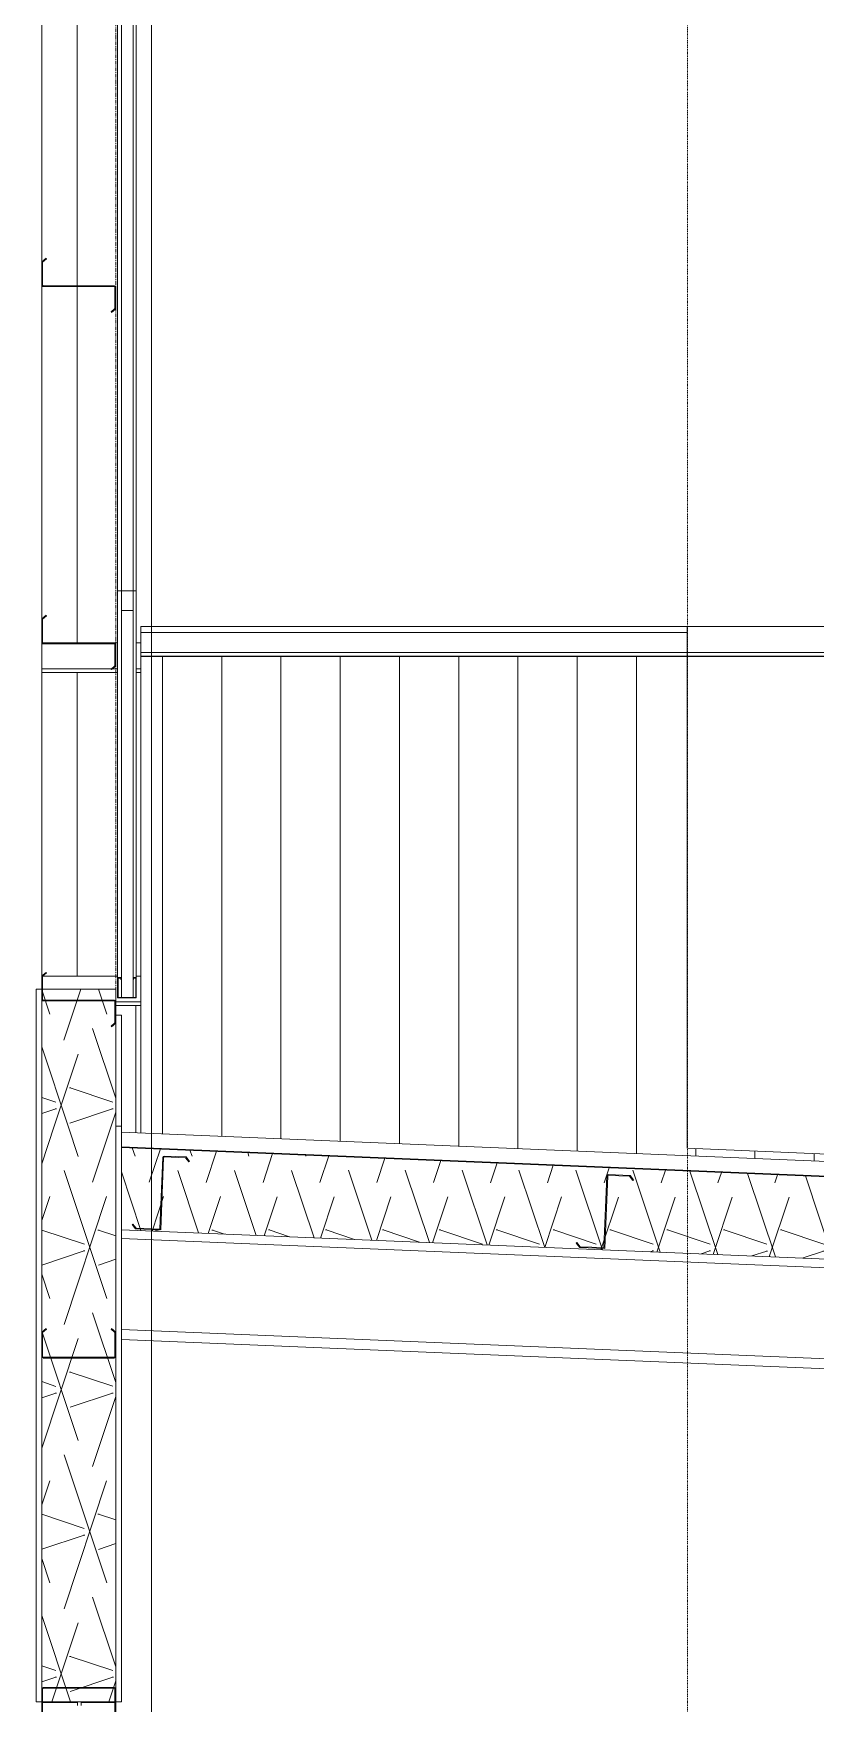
# Model space of a CAD drawing. Header units: inches. Extents: x 21386 to 98862, y -290 to 853.
# Drawn here: x 33074.2 to 33179.8, y 98 to 323.6 of the extents above; entities that cross this region are included whole.
import ezdxf

# ---------------------------------------------------------------- set-up
doc = ezdxf.new("R2010")
doc.units = ezdxf.units.IN
doc.header["$MEASUREMENT"] = 0
doc.linetypes.add('Dash Dot 3_16_', pattern=[0.3125, 0.1875, -0.0625, 0, -0.0625])
doc.linetypes.add('Grid Line 1_2_', pattern=[0.875, 0.5, -0.125, 0.125, -0.125])
for name, color, linetype, lineweight in [('A-ANNO-SYMB', 150, 'Continuous', 9), ('A-CLNG', 13, 'Continuous', 13), ('A-CLNG-PATT', 13, 'Continuous', 25), ('A-GLAZ-CWMG', 51, 'Continuous', 13), ('A-ROOF', 132, 'Continuous', 13), ('A-WALL', 113, 'Continuous', 13), ('A-WALL-PATT', 111, 'Continuous', 25), ('G-ANNO-SYMB', 111, 'Continuous', 9), ('I-WALL', 2, 'Continuous', 13), ('S-BEAM', 12, 'Continuous', 13), ('S-GRID', 1, 'Continuous', 9)]:
    doc.layers.add(name, color=color, linetype=linetype, lineweight=lineweight)
pattern_1 = [(161.57, (22011.972, 102.96), (-7.6802237, -0.0009796), [0, -54.643, 6.067, 0]), (18.43, (22010.052, 102.96), (-7.6802237, 0.0009796), [0, -54.643, 6.067, 0]), (108.43, (22011.972, 102.96), (3.8382953, -19.2013653), [18.211, -42.499]), (71.57, (22010.052, 102.96), (3.8382953, 19.2013653), [18.211, -42.499])]
pattern_2 = [(45, (22011.012, 102), (-19.007, 19.007), []), (45, (22011.012, 130.8), (-19.007, 19.007), [])]

# ---------------------------------------------------------------- blocks, each defined once
blk = doc.blocks.new('W-Wide Flange - 1_-3_ deep-1401279-Building Section - North_South looking East _ Fitness Center')
at = {"layer": 'S-BEAM', "color": 8, "lineweight": 9}
for p, q in [((22778.5, 143.84), (22370.3, 160.85)), ((22370.3, 148.55), (22777.99, 131.57)), ((22777.93, 130.21), (22370.3, 147.19))]:
    blk.add_line(p, q, dxfattribs=at)
blk = doc.blocks.new('Rectangular Mullion - Profile_Polycarbonate_Lower-1767983-Building Section - North_South looking East _ Fitness Center')
at = {"layer": 'A-GLAZ-CWMG', "color": 7}
for p, q in [((22369.8, 196.09), (22369.8, 193.34)), ((22370.3, 196.09), (22369.8, 196.09)), ((22369.87, 193.4), (22369.87, 196.03)), ((22369.87, 196.03), (22370.24, 196.03)), ((22370.24, 196.03), (22370.24, 195.84)), ((22370.24, 195.84), (22370.3, 195.84)), ((22370.3, 195.84), (22370.3, 196.09)), ((22372.3, 196.09), (22371.88, 196.09)), ((22371.88, 196.09), (22371.88, 195.84)), ((22371.88, 195.84), (22371.94, 195.84)), ((22371.94, 195.84), (22371.94, 196.03)), ((22371.94, 196.03), (22372.24, 196.03)), ((22372.24, 196.03), (22372.24, 193.4)), ((22372.3, 193.34), (22372.3, 196.09)), ((22369.8, 193.34), (22372.3, 193.34)), ((22372.24, 193.4), (22369.87, 193.4))]:
    blk.add_line(p, q, dxfattribs=at)
blk = doc.blocks.new('Rectangular Mullion - Profile_Polycarbonate_right-1872005-Building Section - North_South looking East _ Fitness Center')
at = {"layer": 'A-GLAZ-CWMG', "color": 10, "lineweight": 9}
for p, q in [((22371.88, 248.36), (22371.88, 336.78)), ((22370.3, 248.36), (22370.3, 335.23))]:
    blk.add_line(p, q, dxfattribs=at)
at = {"layer": 'A-GLAZ-CWMG', "color": 8, "lineweight": 9}
for p, q in [((22369.8, 248.36), (22369.8, 334.09)), ((22372.3, 248.36), (22372.3, 334.09))]:
    blk.add_line(p, q, dxfattribs=at)
blk = doc.blocks.new('Girt_C - 10_D-1260059-Building Section - North_South looking East _ Fitness Center')
at = {"layer": 'S-BEAM', "lineweight": 9}
h = blk.add_hatch(dxfattribs=at)
h.set_pattern_fill('FP_39', color=8, style=0, pattern_type=2)
h.set_pattern_definition(pattern_2)
h.paths.add_polyline_path([(22360.13, 96.2), (22360.2, 96.28), (22359.66, 96.73), (22359.66, 100), (22359.55, 99.99), (22359.55, 96.68)], flags=0)
h.paths.add_polyline_path([(22368.98, 96.2), (22369.55, 96.68), (22369.55, 99.99), (22369.44, 100), (22369.44, 96.73), (22368.91, 96.28)], flags=0)
h.paths.add_polyline_path([(22369.37, 100.07), (22369.37, 100.18), (22359.74, 100.18), (22359.74, 100.07)], flags=0)
at = {"layer": 'S-BEAM', "color": 7}
for p, q in [((22359.55, 99.99), (22359.55, 96.68)), ((22359.66, 96.73), (22359.66, 100)), ((22369.37, 100.18), (22359.74, 100.18)), ((22359.74, 100.07), (22369.37, 100.07)), ((22369.44, 100), (22369.44, 96.73)), ((22369.55, 96.68), (22369.55, 99.99)), ((22359.55, 96.68), (22360.13, 96.2)), ((22360.2, 96.28), (22359.66, 96.73)), ((22360.13, 96.2), (22360.2, 96.28)), ((22369.44, 96.73), (22368.91, 96.28)), ((22368.91, 96.28), (22368.98, 96.2)), ((22368.98, 96.2), (22369.55, 96.68))]:
    blk.add_line(p, q, dxfattribs=at)
for centre, radius, start, end in [((22359.74, 99.99), 0.188, 90, 180), ((22359.74, 99.99), 0.0782, 90, 176.9576), ((22369.37, 99.99), 0.188, 0, 90), ((22369.37, 99.99), 0.0782, 2.1227, 90)]:
    blk.add_arc(centre, radius, start, end, dxfattribs=at)
blk = doc.blocks.new('columns and girder2 - one-1334686-Building Section - North_South looking East _ Fitness Center')
at = {"layer": 'S-BEAM', "color": 8, "lineweight": 9}
for p, q in [((22359.55, 292.81), (22359.55, 335.68)), ((22359.55, 244.56), (22359.55, 289.44)), ((22359.55, 196.31), (22359.55, 241.19))]:
    blk.add_line(p, q, dxfattribs=at)
blk = doc.blocks.new('Girt_C - 8_D-1757324-Building Section - North_South looking East _ Fitness Center')
at = {"layer": 'S-BEAM', "color": 8, "lineweight": 9}
for p, q in [((22359.74, 241.3), (22359.62, 241.3)), ((22369.8, 241.3), (22369.37, 241.3)), ((22372.93, 241.3), (22372.3, 241.3)), ((22359.55, 237.8), (22368.94, 237.8)), ((22359.55, 237.31), (22369.8, 237.31)), ((22369.11, 237.8), (22369.8, 237.8)), ((22372.3, 237.8), (22372.93, 237.8)), ((22372.3, 237.31), (22372.93, 237.31))]:
    blk.add_line(p, q, dxfattribs=at)
blk = doc.blocks.new('Girt_C - 8_D-1757323-Building Section - North_South looking East _ Fitness Center')
at = {"layer": 'S-BEAM', "color": 8, "lineweight": 9}
for p, q in [((22369.8, 196.3), (22359.69, 196.3)), ((22372.93, 196.3), (22372.3, 196.3)), ((22369.55, 192.8), (22372.93, 192.8)), ((22369.55, 192.31), (22372.93, 192.31))]:
    blk.add_line(p, q, dxfattribs=at)
blk = doc.blocks.new('Girt_Z - 10_D-1732176-Building Section - North_South looking East _ Fitness Center')
at = {"layer": 'S-BEAM', "lineweight": 9}
h = blk.add_hatch(dxfattribs=at)
h.set_pattern_fill('FP_39', color=8, style=0, pattern_type=2)
h.set_pattern_definition(pattern_2)
h.paths.add_polyline_path([(22368.98, 189.44), (22369.55, 189.92), (22369.55, 192.86), (22369.44, 192.86), (22369.44, 189.97), (22368.91, 189.52)], flags=0)
h.paths.add_polyline_path([(22359.55, 192.94), (22359.66, 193.12), (22359.66, 196.26), (22360.2, 196.71), (22360.13, 196.79), (22359.55, 196.31), (22359.55, 193.67)], flags=0)
h.paths.add_polyline_path([(22369.37, 192.94), (22369.37, 193.05), (22359.74, 193.05), (22359.55, 192.94)], flags=0)
at = {"layer": 'S-BEAM', "color": 7}
for p, q in [((22360.13, 196.79), (22359.55, 196.31)), ((22359.66, 196.26), (22360.2, 196.71)), ((22360.2, 196.71), (22360.13, 196.79)), ((22359.55, 196.31), (22359.55, 192.94)), ((22359.66, 193.12), (22359.66, 196.26)), ((22359.55, 192.94), (22369.37, 192.94)), ((22369.37, 193.05), (22359.74, 193.05)), ((22369.44, 192.86), (22369.44, 189.97)), ((22369.55, 189.92), (22369.55, 192.86)), ((22369.44, 189.97), (22368.91, 189.52)), ((22368.98, 189.44), (22369.55, 189.92)), ((22368.91, 189.52), (22368.98, 189.44))]:
    blk.add_line(p, q, dxfattribs=at)
for centre, radius, start, end in [((22359.74, 193.13), 0.0782, 183.0424, 270), ((22369.37, 192.86), 0.187, 360, 90), ((22369.37, 192.86), 0.0782, 2.1227, 90)]:
    blk.add_arc(centre, radius, start, end, dxfattribs=at)
blk = doc.blocks.new('Girt_Z - 10_D-V154-Building Section - North_South looking East _ Fitness Center')
at = {"layer": 'S-BEAM', "color": 7}
for p, q in [((22360.13, 245.04), (22359.55, 244.56)), ((22359.55, 244.56), (22359.55, 241.19)), ((22359.66, 244.51), (22360.2, 244.96)), ((22359.66, 241.37), (22359.66, 244.51)), ((22360.2, 244.96), (22360.13, 245.04)), ((22359.55, 241.19), (22369.37, 241.19)), ((22369.37, 241.3), (22359.74, 241.3)), ((22369.44, 241.11), (22369.44, 238.22)), ((22369.55, 238.17), (22369.55, 241.11)), ((22369.44, 238.22), (22368.91, 237.77)), ((22368.91, 237.77), (22368.98, 237.69)), ((22368.98, 237.69), (22369.55, 238.17))]:
    blk.add_line(p, q, dxfattribs=at)
for centre, radius, start, end in [((22359.74, 241.38), 0.0782, 183.0424, 270), ((22369.37, 241.11), 0.187, 360, 90), ((22369.37, 241.11), 0.0782, 2.1227, 90)]:
    blk.add_arc(centre, radius, start, end, dxfattribs=at)
blk = doc.blocks.new('Girt_Z - 10_D-1241717-Building Section - North_South looking East _ Fitness Center')
at = {"layer": 'S-BEAM', "lineweight": 9}
h = blk.add_hatch(dxfattribs=at)
h.set_pattern_fill('FP_39', color=8, style=0, pattern_type=2)
h.set_pattern_definition(pattern_2)
h.paths.add_polyline_path([(22368.98, 285.94), (22369.55, 286.42), (22369.55, 289.36), (22369.44, 289.36), (22369.44, 286.47), (22368.91, 286.02)], flags=0)
h.paths.add_polyline_path([(22359.55, 289.44), (22369.37, 289.44), (22369.37, 289.55), (22359.74, 289.55)], flags=0)
h.paths.add_polyline_path([(22359.55, 289.44), (22359.66, 289.62), (22359.66, 292.76), (22360.2, 293.21), (22360.13, 293.29), (22359.55, 292.81)], flags=0)
at = {"layer": 'S-BEAM', "color": 7}
for p, q in [((22360.13, 293.29), (22359.55, 292.81)), ((22359.55, 292.81), (22359.55, 289.44)), ((22359.66, 292.76), (22360.2, 293.21)), ((22359.66, 289.62), (22359.66, 292.76)), ((22360.2, 293.21), (22360.13, 293.29)), ((22359.55, 289.44), (22369.37, 289.44)), ((22369.37, 289.55), (22359.74, 289.55)), ((22369.44, 289.36), (22369.44, 286.47)), ((22369.55, 286.42), (22369.55, 289.36)), ((22369.44, 286.47), (22368.91, 286.02)), ((22368.91, 286.02), (22368.98, 285.94)), ((22368.98, 285.94), (22369.55, 286.42))]:
    blk.add_line(p, q, dxfattribs=at)
for centre, radius, start, end in [((22359.74, 289.63), 0.0782, 183.0424, 270), ((22369.37, 289.36), 0.187, 360, 90), ((22369.37, 289.36), 0.0782, 2.1227, 90)]:
    blk.add_arc(centre, radius, start, end, dxfattribs=at)
blk = doc.blocks.new('Girt_C - 10_D-1401468-Building Section - North_South looking East _ Fitness Center')
at = {"layer": 'S-BEAM', "lineweight": 9}
h = blk.add_hatch(dxfattribs=at)
h.set_pattern_fill('FP_39', color=8, style=0, pattern_type=2)
h.set_pattern_definition(pattern_2)
h.paths.add_polyline_path([(22359.74, 144.69), (22369.37, 144.69), (22369.37, 144.8), (22359.74, 144.8)], flags=0)
h.paths.add_polyline_path([(22369.44, 144.87), (22369.55, 144.88), (22369.55, 148.19), (22368.98, 148.67), (22368.91, 148.59), (22369.44, 148.14)], flags=0)
h.paths.add_polyline_path([(22359.66, 144.87), (22359.66, 148.14), (22360.2, 148.59), (22360.13, 148.67), (22359.55, 148.19), (22359.55, 144.88)], flags=0)
at = {"layer": 'S-BEAM', "color": 7}
for p, q in [((22360.13, 148.67), (22359.55, 148.19)), ((22359.55, 148.19), (22359.55, 144.88)), ((22359.66, 148.14), (22360.2, 148.59)), ((22359.66, 144.87), (22359.66, 148.14)), ((22360.2, 148.59), (22360.13, 148.67)), ((22368.98, 148.67), (22368.91, 148.59)), ((22368.91, 148.59), (22369.44, 148.14)), ((22369.55, 148.19), (22368.98, 148.67)), ((22369.44, 148.14), (22369.44, 144.87)), ((22369.55, 144.88), (22369.55, 148.19)), ((22369.37, 144.8), (22359.74, 144.8)), ((22359.74, 144.69), (22369.37, 144.69))]:
    blk.add_line(p, q, dxfattribs=at)
for centre, radius, start, end in [((22359.74, 144.88), 0.188, 180, 270), ((22359.74, 144.88), 0.0782, 182.1227, 270), ((22369.37, 144.88), 0.188, 270, 0), ((22369.37, 144.88), 0.0782, 270, 356.9576)]:
    blk.add_arc(centre, radius, start, end, dxfattribs=at)
blk = doc.blocks.new('Rectangular Mullion - Profile_Polycarbonate_right-1766041-Building Section - North_South looking East _ Fitness Center')
at = {"layer": 'A-GLAZ-CWMG', "color": 8, "lineweight": 9}
for p, q in [((22369.8, 248.36), (22370.3, 248.36)), ((22369.8, 196.09), (22369.8, 248.36)), ((22371.88, 248.36), (22372.3, 248.36)), ((22372.3, 196.09), (22372.3, 248.36))]:
    blk.add_line(p, q, dxfattribs=at)
at = {"layer": 'A-GLAZ-CWMG', "color": 10, "lineweight": 9}
for p, q in [((22370.3, 248.36), (22371.88, 248.36)), ((22370.3, 193.4), (22370.3, 248.36)), ((22371.88, 193.4), (22371.88, 248.36))]:
    blk.add_line(p, q, dxfattribs=at)
blk = doc.blocks.new('Girt_Z - 10_D-1732032-Building Section - North_South looking East _ Fitness Center')
at = {"layer": 'S-BEAM', "color": 7}
for p, q in [((22615.7, 161.8), (22615.3, 152.19)), ((22615.4, 151.99), (22615.81, 161.8)), ((22618.83, 161.86), (22615.89, 161.98)), ((22615.89, 161.87), (22618.77, 161.75)), ((22618.77, 161.75), (22619.2, 161.2)), ((22619.29, 161.27), (22618.83, 161.86)), ((22619.2, 161.2), (22619.29, 161.27)), ((22611.65, 152.8), (22611.57, 152.73)), ((22611.57, 152.73), (22612.03, 152.13)), ((22612.08, 152.24), (22611.65, 152.8)), ((22612.03, 152.13), (22615.4, 151.99)), ((22615.22, 152.11), (22612.08, 152.24))]:
    blk.add_line(p, q, dxfattribs=at)
for centre, radius, start, end in [((22615.88, 161.8), 0.187, 87.6141, 177.6141), ((22615.88, 161.8), 0.0782, 89.7368, 177.6141), ((22615.22, 152.19), 0.0782, 270.6564, 357.6141)]:
    blk.add_arc(centre, radius, start, end, dxfattribs=at)
blk = doc.blocks.new('Girt_Z - 10_D-1350939-Building Section - North_South looking East _ Fitness Center')
at = {"layer": 'S-BEAM', "color": 7}
for p, q in [((22375.91, 171.79), (22375.5, 162.18)), ((22375.61, 161.99), (22376.01, 171.79)), ((22376.09, 171.86), (22378.98, 171.74)), ((22379.04, 171.85), (22376.1, 171.97)), ((22378.98, 171.74), (22379.41, 171.19)), ((22379.49, 171.26), (22379.04, 171.85)), ((22379.41, 171.19), (22379.49, 171.26)), ((22371.86, 162.79), (22371.78, 162.72)), ((22371.78, 162.72), (22372.23, 162.13)), ((22372.29, 162.23), (22371.86, 162.79)), ((22372.23, 162.13), (22375.61, 161.99)), ((22375.43, 162.1), (22372.29, 162.23))]:
    blk.add_line(p, q, dxfattribs=at)
for centre, radius, start, end in [((22376.09, 171.79), 0.187, 87.6141, 177.6141), ((22376.09, 171.79), 0.0782, 89.7368, 177.6141), ((22375.43, 162.18), 0.0782, 270.6564, 357.6141)]:
    blk.add_arc(centre, radius, start, end, dxfattribs=at)

msp = doc.modelspace()

# ---------------------------------------------------------------- hatches: boundary and pattern name
at = {"layer": 'A-CLNG-PATT', "lineweight": 9}
h = msp.add_hatch(dxfattribs=at)
h.set_pattern_fill('FP_37', color=8, style=0, pattern_type=2)
h.set_pattern_definition(pattern_1)
h.paths.add_polyline_path([(33511.11, 144.31), (33511.11, 155.45), (33086.11, 173.15), (33086.11, 162.02), (33498.06, 144.85)], flags=0)
at = {"layer": 'A-WALL-PATT', "lineweight": 9}
h = msp.add_hatch(dxfattribs=at)
h.set_pattern_fill('FP_43', color=8, style=0, pattern_type=2)
h.set_pattern_definition([(90, (22233.678, 0), (-19.685, 1e-15), [])])
h.paths.add_polyline_path([(32952.3, 2.75), (32961.1, 2.75), (32961.1, 4), (32952.3, 4)], flags=0)
h.paths.add_polyline_path([(33052.62, 2.75), (33063.29, 2.75), (33057.16, 47.7), (32952.24, 47.7), (32952.3, 37.12), (32979.1, 36.98), (32979.23, 36.87), (32979.68, 36.74), (32980.09, 36), (32979.85, 35.45), (32978.92, 34.97), (32978.51, 34.95), (32978.09, 34.89), (32977.93, 34.88), (32972.75, 34.88), (32952.3, 34.87), (32952.3, 32.5), (32961.1, 32.5), (32961.1, 34.87), (32963.16, 34.87), (32963.16, 32.5), (32969.26, 32.5), (32969.26, 34.87), (32971.32, 34.87), (32971.32, 32.5), (32974.68, 32.5), (32974.74, 34.87), (32976.72, 34.87), (32976.72, 32.5), (32977.32, 32.5), (32977.35, 34.87), (32979.59, 34.87), (32979.59, 2.75), (33013.89, 2.75)], flags=0)
h.paths.add_polyline_path([(32971.32, 2.75), (32974.68, 2.75), (32974.68, 4), (32971.32, 4)], flags=0)
h.paths.add_polyline_path([(32963.16, 2.75), (32969.26, 2.75), (32969.26, 4), (32963.16, 4)], flags=0)
h.paths.add_polyline_path([(32977.32, 2.75), (32977.32, 4), (32976.72, 4), (32976.72, 2.75)], flags=0)
h.paths.add_polyline_path([(32976.72, 28.5), (32977.32, 28.5), (32977.32, 31.5), (32976.72, 31.5), (32976.72, 31.35)], flags=0)
h.paths.add_polyline_path([(32974.68, 28.5), (32974.68, 31.5), (32971.32, 31.5), (32971.32, 28.5), (32974.22, 28.5)], flags=0)
h.paths.add_polyline_path([(32966.27, 28.5), (32969.26, 28.5), (32969.26, 31.5), (32963.16, 31.5), (32963.16, 28.5), (32965.47, 28.5)], flags=0)
h.paths.add_polyline_path([(32954.1, 28.5), (32961.1, 28.5), (32961.1, 31.5), (32952.3, 31.5), (32952.3, 28.5)], flags=0)
h.paths.add_polyline_path([(33056.16, 55.05), (33050.54, 96.32), (32952.24, 96.32), (32952.24, 55.05), (33052.62, 55.05)], flags=0)
h.paths.add_polyline_path([(32952.24, 103.68), (33049.54, 103.68), (33044.43, 141.19), (32952.24, 141.19), (32952.24, 115.53)], flags=0)
h.paths.add_polyline_path([(33023.85, 148.54), (33043.43, 148.54), (33037.86, 189.44), (32952.24, 189.44), (32952.24, 148.54), (32975.15, 148.54)], flags=0)
h.paths.add_polyline_path([(33088.05, 173.07), (33088.05, 173.14), (33086.11, 173.15)], flags=0)
h.paths.add_polyline_path([(33088.05, 175.14), (33088.05, 192.31), (33085.36, 192.31), (33085.36, 191), (33086.11, 191), (33086.11, 175.22)], flags=0)
h.paths.add_polyline_path([(33075.94, 196.3), (33085.61, 196.31), (33085.61, 237.31), (33075.36, 237.31), (33075.36, 196.31), (33075.94, 196.79), (33076.01, 196.71), (33075.51, 196.3)], flags=0)
h.paths.add_polyline_path([(33025.36, 196.79), (33036.86, 196.79), (33031.29, 237.69), (32960.69, 237.69), (32952.24, 221.45), (32952.24, 196.79), (33024.88, 196.79)], flags=0)
h.paths.add_polyline_path([(32952.24, 225.51), (32958.58, 237.69), (32952.24, 237.69), (32952.24, 232.74)], flags=0)
h.paths.add_polyline_path([(33075.43, 241.3), (33085.61, 241.3), (33085.61, 335.25), (33075.36, 335.68), (33075.36, 292.81), (33075.94, 293.29), (33076.01, 293.21), (33075.47, 292.76), (33075.43, 289.55), (33075.36, 289.36), (33075.36, 244.56), (33075.94, 245.04), (33076.01, 244.96), (33075.47, 244.51), (33075.47, 241.37)], flags=0)
h.paths.add_polyline_path([(33023.85, 245.04), (33030.29, 245.04), (33024.72, 285.94), (32985.83, 285.94), (32964.53, 245.04), (32986.55, 245.04)], flags=0)
h.paths.add_polyline_path([(32955.79, 245.04), (32962.41, 245.04), (32983.71, 285.94), (32952.24, 285.94), (32952.24, 245.04)], flags=0)
h.paths.add_polyline_path([(33084.79, 285.94), (33084.72, 286.02), (33085.25, 286.47), (33085.25, 289.36), (33085.36, 289.36), (33085.36, 286.42), (33084.89, 286.02)], flags=0)
h.paths.add_polyline_path([(33085.17, 289.44), (33075.47, 289.5), (33075.55, 289.55), (33085.17, 289.55)], flags=0)
h.paths.add_polyline_path([(33022.36, 293.29), (33022.36, 294.85), (32952.24, 306.91), (32952.24, 293.29), (32955.49, 293.29), (32955.49, 294), (32985.25, 294.04), (32985.32, 294.3), (32985.49, 294.44), (32985.71, 294.1), (32985.74, 294), (33015.49, 293.94), (33015.49, 293.29)], flags=0)
h.paths.add_polyline_path([(33087.69, 336.84), (33088.05, 336.84), (33087.99, 337.87), (33086.49, 337.93), (33086.49, 336.84)], flags=0)
h.paths.add_polyline_path([(33088.05, 345.37), (33088.05, 346.81), (32949.55, 352.58), (32949.95, 352.17), (33086.49, 346.48), (33086.49, 345.44)], flags=0)
h = msp.add_hatch(dxfattribs=at)
h.set_pattern_fill('FP_24', color=8, style=0, pattern_type=2)
h.set_pattern_definition([(270, (23131.654, 100.524), (8, 5e-16), [])])
h.paths.add_polyline_path([(33514.11, 157.38), (33514.11, 158.5), (33511.24, 158.49), (33511.24, 157.5), (33511.61, 157.49)], flags=0)
h.paths.add_polyline_path([(33511.11, 157.51), (33511.11, 158.51), (33162.49, 173.04), (33162.49, 239.46), (33088.74, 239.46), (33088.74, 175.11), (33487.59, 158.49)], flags=0)
h = msp.add_hatch(dxfattribs=at)
h.set_pattern_fill('FP_42', color=8, style=0, pattern_type=2)
h.set_pattern_definition([(0, (22785.02, 0.88), (-193, 193), [48, -145]), (90, (22785.02, 0.88), (-193, 1e-14), [96, -97]), (180, (22833.02, 96.88), (-193, 193), [48, -145]), (90, (22833.02, 0.88), (-193, 1e-14), [96, -97]), (180, (22833.02, 97.38), (-193, 193), [48, -145]), (90, (22833.02, 97.38), (-193, 1e-14), [96, -97]), (0, (22785.02, 193.38), (-193, 193), [48, -145]), (90, (22785.02, 97.38), (-193, 1e-14), [96, -97]), (0, (22833.27, 48.62), (-193, 193), [48, -145]), (90, (22833.27, 0.5), (-193, 1e-14), [48.125, -144.875]), (90, (22881.27, 0.5), (-193, 1e-14), [48.125, -144.875]), (0, (22833.27, 145.12), (-193, 193), [48, -145]), (90, (22833.27, 49.12), (-193, 1e-14), [96, -97]), (180, (22881.27, 49.12), (-193, 193), [48, -145]), (90, (22881.27, 49.12), (-193, 1e-14), [96, -97]), (90, (22833.27, 145.62), (-193, 1e-14), [48, -145]), (180, (22881.27, 145.62), (-193, 193), [48, -145]), (90, (22881.27, 145.62), (-193, 1e-14), [48, -145]), (0, (22881.52, 0.88), (-193, 193), [48, -145]), (90, (22881.52, 0.88), (-193, 1e-14), [96, -97]), (180, (22929.52, 96.88), (-193, 193), [48, -145]), (90, (22929.52, 0.88), (-193, 1e-14), [96, -97]), (180, (22929.52, 97.38), (-193, 193), [48, -145]), (90, (22929.52, 97.38), (-193, 1e-14), [96, -97]), (0, (22881.52, 193.38), (-193, 193), [48, -145]), (90, (22881.52, 97.38), (-193, 1e-14), [96, -97]), (0, (22929.77, 48.62), (-193, 193), [48, -145]), (90, (22929.77, 0.5), (-193, 1e-14), [48.125, -144.875]), (90, (22977.77, 0.5), (-193, 1e-14), [48.125, -144.875]), (0, (22929.77, 145.12), (-193, 193), [48, -145]), (90, (22929.77, 49.12), (-193, 1e-14), [96, -97]), (180, (22977.77, 49.12), (-193, 193), [48, -145]), (90, (22977.77, 49.12), (-193, 1e-14), [96, -97]), (90, (22929.77, 145.62), (-193, 1e-14), [48, -145]), (180, (22977.77, 145.62), (-193, 193), [48, -145]), (90, (22977.77, 145.62), (-193, 1e-14), [48, -145])])
h.paths.add_polyline_path([(33511.61, 158.49), (33511.61, 239.46), (33162.49, 239.46), (33162.49, 173.04), (33511.11, 158.52), (33511.11, 161), (33511.24, 161), (33511.24, 158.51)], flags=0)
h = msp.add_hatch(dxfattribs=at)
h.set_pattern_fill('FP_37', color=8, style=0, pattern_type=2)
h.set_pattern_definition(pattern_1)
h.paths.add_polyline_path([(33085.36, 176), (33085.36, 194.5), (33075.36, 194.5), (33075.36, 176)], flags=0)
h = msp.add_hatch(dxfattribs=at)
h.set_pattern_fill('FP_37', color=8, style=0, pattern_type=2)
h.set_pattern_definition(pattern_1)
h.paths.add_polyline_path([(33085.36, 98.25), (33085.36, 176), (33075.36, 176), (33075.36, 98.25)], flags=0)
h = msp.add_hatch(dxfattribs=at)
h.set_pattern_fill('FP_38', color=8, style=0, pattern_type=2)
h.set_pattern_definition([(90, (23719.54, -1108), (-193, -193), [48, -145]), (180, (23719.54, -1108), (-2e-14, -193), [96, -97]), (270, (23623.54, -1060), (-193, -193), [48, -145]), (180, (23719.54, -1060), (-2e-14, -193), [96, -97]), (270, (23623.04, -1060), (-193, -193), [48, -145]), (180, (23623.04, -1060), (-2e-14, -193), [96, -97]), (90, (23527.04, -1108), (-193, -193), [48, -145]), (180, (23623.04, -1108), (-2e-14, -193), [96, -97]), (90, (23671.8, -1059.75), (-193, -193), [48, -145]), (180, (23719.92, -1059.75), (-2e-14, -193), [48.125, -144.875]), (180, (23719.92, -1011.75), (-2e-14, -193), [48.125, -144.875]), (90, (23575.3, -1059.75), (-193, -193), [48, -145]), (180, (23671.3, -1059.75), (-2e-14, -193), [96, -97]), (270, (23671.3, -1011.75), (-193, -193), [48, -145]), (180, (23671.3, -1011.75), (-2e-14, -193), [96, -97]), (180, (23574.8, -1059.75), (-2e-14, -193), [48, -145]), (270, (23574.8, -1011.75), (-193, -193), [48, -145]), (180, (23574.8, -1011.75), (-2e-14, -193), [48, -145]), (90, (23719.54, -1011.5), (-193, -193), [48, -145]), (180, (23719.54, -1011.5), (-2e-14, -193), [96, -97]), (270, (23623.54, -963.5), (-193, -193), [48, -145]), (180, (23719.54, -963.5), (-2e-14, -193), [96, -97]), (270, (23623.04, -963.5), (-193, -193), [48, -145]), (180, (23623.04, -963.5), (-2e-14, -193), [96, -97]), (90, (23527.04, -1011.5), (-193, -193), [48, -145]), (180, (23623.04, -1011.5), (-2e-14, -193), [96, -97]), (90, (23671.8, -963.25), (-193, -193), [48, -145]), (180, (23719.92, -963.25), (-2e-14, -193), [48.125, -144.875]), (180, (23719.92, -915.25), (-2e-14, -193), [48.125, -144.875]), (90, (23575.3, -963.25), (-193, -193), [48, -145]), (180, (23671.3, -963.25), (-2e-14, -193), [96, -97]), (270, (23671.3, -915.25), (-193, -193), [48, -145]), (180, (23671.3, -915.25), (-2e-14, -193), [96, -97]), (180, (23574.8, -963.25), (-2e-14, -193), [48, -145]), (270, (23574.8, -915.25), (-193, -193), [48, -145]), (180, (23574.8, -915.25), (-2e-14, -193), [48, -145])])
h.paths.add_polyline_path([(33084.72, 96.68), (33085.25, 96.73), (33085.25, 98.25), (33075.47, 98.25), (33075.53, 96.68), (33078.11, 96.73), (33078.11, 97.75), (33082.61, 97.75), (33082.61, 96.68)], flags=0)

# ---------------------------------------------------------------- linework, layer by layer
at = {"layer": 'A-ANNO-SYMB', "linetype": 'Dash Dot 3_16_'}
msp.add_line((33162.53, -34.48), (33162.53, 367.76), dxfattribs=at)
at = {"layer": 'A-CLNG', "color": 7}
for p, q in [((33511.11, 155.45), (33086.11, 173.15)), ((33086.11, 173.15), (33086.11, 162.02)), ((33086.11, 162.02), (33511.11, 144.31))]:
    msp.add_line(p, q, dxfattribs=at)
at = {"layer": 'A-ROOF', "color": 7}
for p, q in [((33086.11, 175.22), (33086.11, 173.22)), ((33577.42, 154.75), (33086.11, 175.22)), ((33086.11, 173.22), (33577.42, 152.74))]:
    msp.add_line(p, q, dxfattribs=at)
at = {"layer": 'A-WALL', "color": 7}
for p, q in [((33086.11, 336.78), (33086.11, 193.4)), ((33087.69, 193.4), (33087.69, 336.78)), ((33074.61, 194.5), (33074.61, 176)), ((33085.36, 194.5), (33074.61, 194.5)), ((33075.36, 98.25), (33075.36, 194.5)), ((33085.36, 98.25), (33085.36, 194.5)), ((33086.11, 193.4), (33087.69, 193.4)), ((33086.11, 191), (33085.36, 191)), ((33086.11, 176), (33086.11, 191)), ((33086.11, 176), (33085.36, 176))]:
    msp.add_line(p, q, dxfattribs=at)
at = {"layer": 'A-WALL', "color": 10, "lineweight": 9}
for p, q in [((33087.69, 248.36), (33087.69, 336.78)), ((33086.11, 335.23), (33086.11, 248.36)), ((33086.11, 245.68), (33086.11, 193.4)), ((33087.69, 245.68), (33086.11, 245.68)), ((33087.69, 193.4), (33087.69, 245.68)), ((33086.11, 193.4), (33086.11, 193.4))]:
    msp.add_line(p, q, dxfattribs=at)
at = {"layer": 'A-WALL', "color": 8, "lineweight": 9}
for p, q in [((33088.74, 243.5), (33088.74, 175.11)), ((33088.74, 243.5), (33515.42, 243.5)), ((33162.49, 242.69), (33088.74, 242.69)), ((33162.49, 243.5), (33162.49, 173.04)), ((33515.42, 240), (33088.74, 240)), ((33088.74, 239.5), (33515.92, 239.5)), ((33088.74, 239.46), (33515.88, 239.46)), ((33088.05, 175.14), (33088.05, 192.31)), ((33162.49, 173.04), (33511.11, 158.51))]:
    msp.add_line(p, q, dxfattribs=at)
at = {"layer": 'G-ANNO-SYMB'}
msp.add_line((33090.17, 545.16), (33090.17, -79.66), dxfattribs=at)
at = {"layer": 'I-WALL', "color": 7}
for p, q in [((33074.61, 176), (33074.61, 98.25)), ((33086.11, 98.25), (33086.11, 176)), ((33074.61, 98.25), (33086.11, 98.25))]:
    msp.add_line(p, q, dxfattribs=at)
at = {"layer": 'S-GRID', "linetype": 'Grid Line 1_2_'}
for p, q in [((33075.36, -129.44), (33075.36, 738.66)), ((33075.36, -129.44), (33075.36, 738.66)), ((33085.36, -129.44), (33085.36, 738.66))]:
    msp.add_line(p, q, dxfattribs=at)

# ---------------------------------------------------------------- block references
at = {"layer": 'A-GLAZ-CWMG', "color": 8, "lineweight": 9}
for name in ['Rectangular Mullion - Profile_Polycarbonate_right-1872005-Building Section - North_South looking East _ Fitness Center', 'Rectangular Mullion - Profile_Polycarbonate_right-1766041-Building Section - North_South looking East _ Fitness Center', 'Rectangular Mullion - Profile_Polycarbonate_Lower-1767983-Building Section - North_South looking East _ Fitness Center']:
    msp.add_blockref(name, (10715.81, 0), dxfattribs=at)
at = {"layer": 'S-BEAM', "color": 8, "lineweight": 9}
for name, p in [('columns and girder2 - one-1334686-Building Section - North_South looking East _ Fitness Center', (10715.81, 0)), ('Girt_Z - 10_D-1241717-Building Section - North_South looking East _ Fitness Center', (10715.81, 0)), ('Girt_Z - 10_D-V154-Building Section - North_South looking East _ Fitness Center', (10715.81, 0)), ('Girt_C - 8_D-1757324-Building Section - North_South looking East _ Fitness Center', (10715.81, 0)), ('Girt_Z - 10_D-1732176-Building Section - North_South looking East _ Fitness Center', (10715.81, 0)), ('Girt_C - 8_D-1757323-Building Section - North_South looking East _ Fitness Center', (10715.81, 0)), ('Girt_Z - 10_D-1350939-Building Section - North_South looking East _ Fitness Center', (10715.81, 0)), ('Girt_Z - 10_D-1732032-Building Section - North_South looking East _ Fitness Center', (10535.97, 7.49)), ('W-Wide Flange - 1_-3_ deep-1401279-Building Section - North_South looking East _ Fitness Center', (10715.81, 0)), ('Girt_C - 10_D-1401468-Building Section - North_South looking East _ Fitness Center', (10715.81, 0)), ('Girt_C - 10_D-1260059-Building Section - North_South looking East _ Fitness Center', (10715.81, 0))]:
    msp.add_blockref(name, p, dxfattribs=at)

doc.saveas('drawing.dxf')
